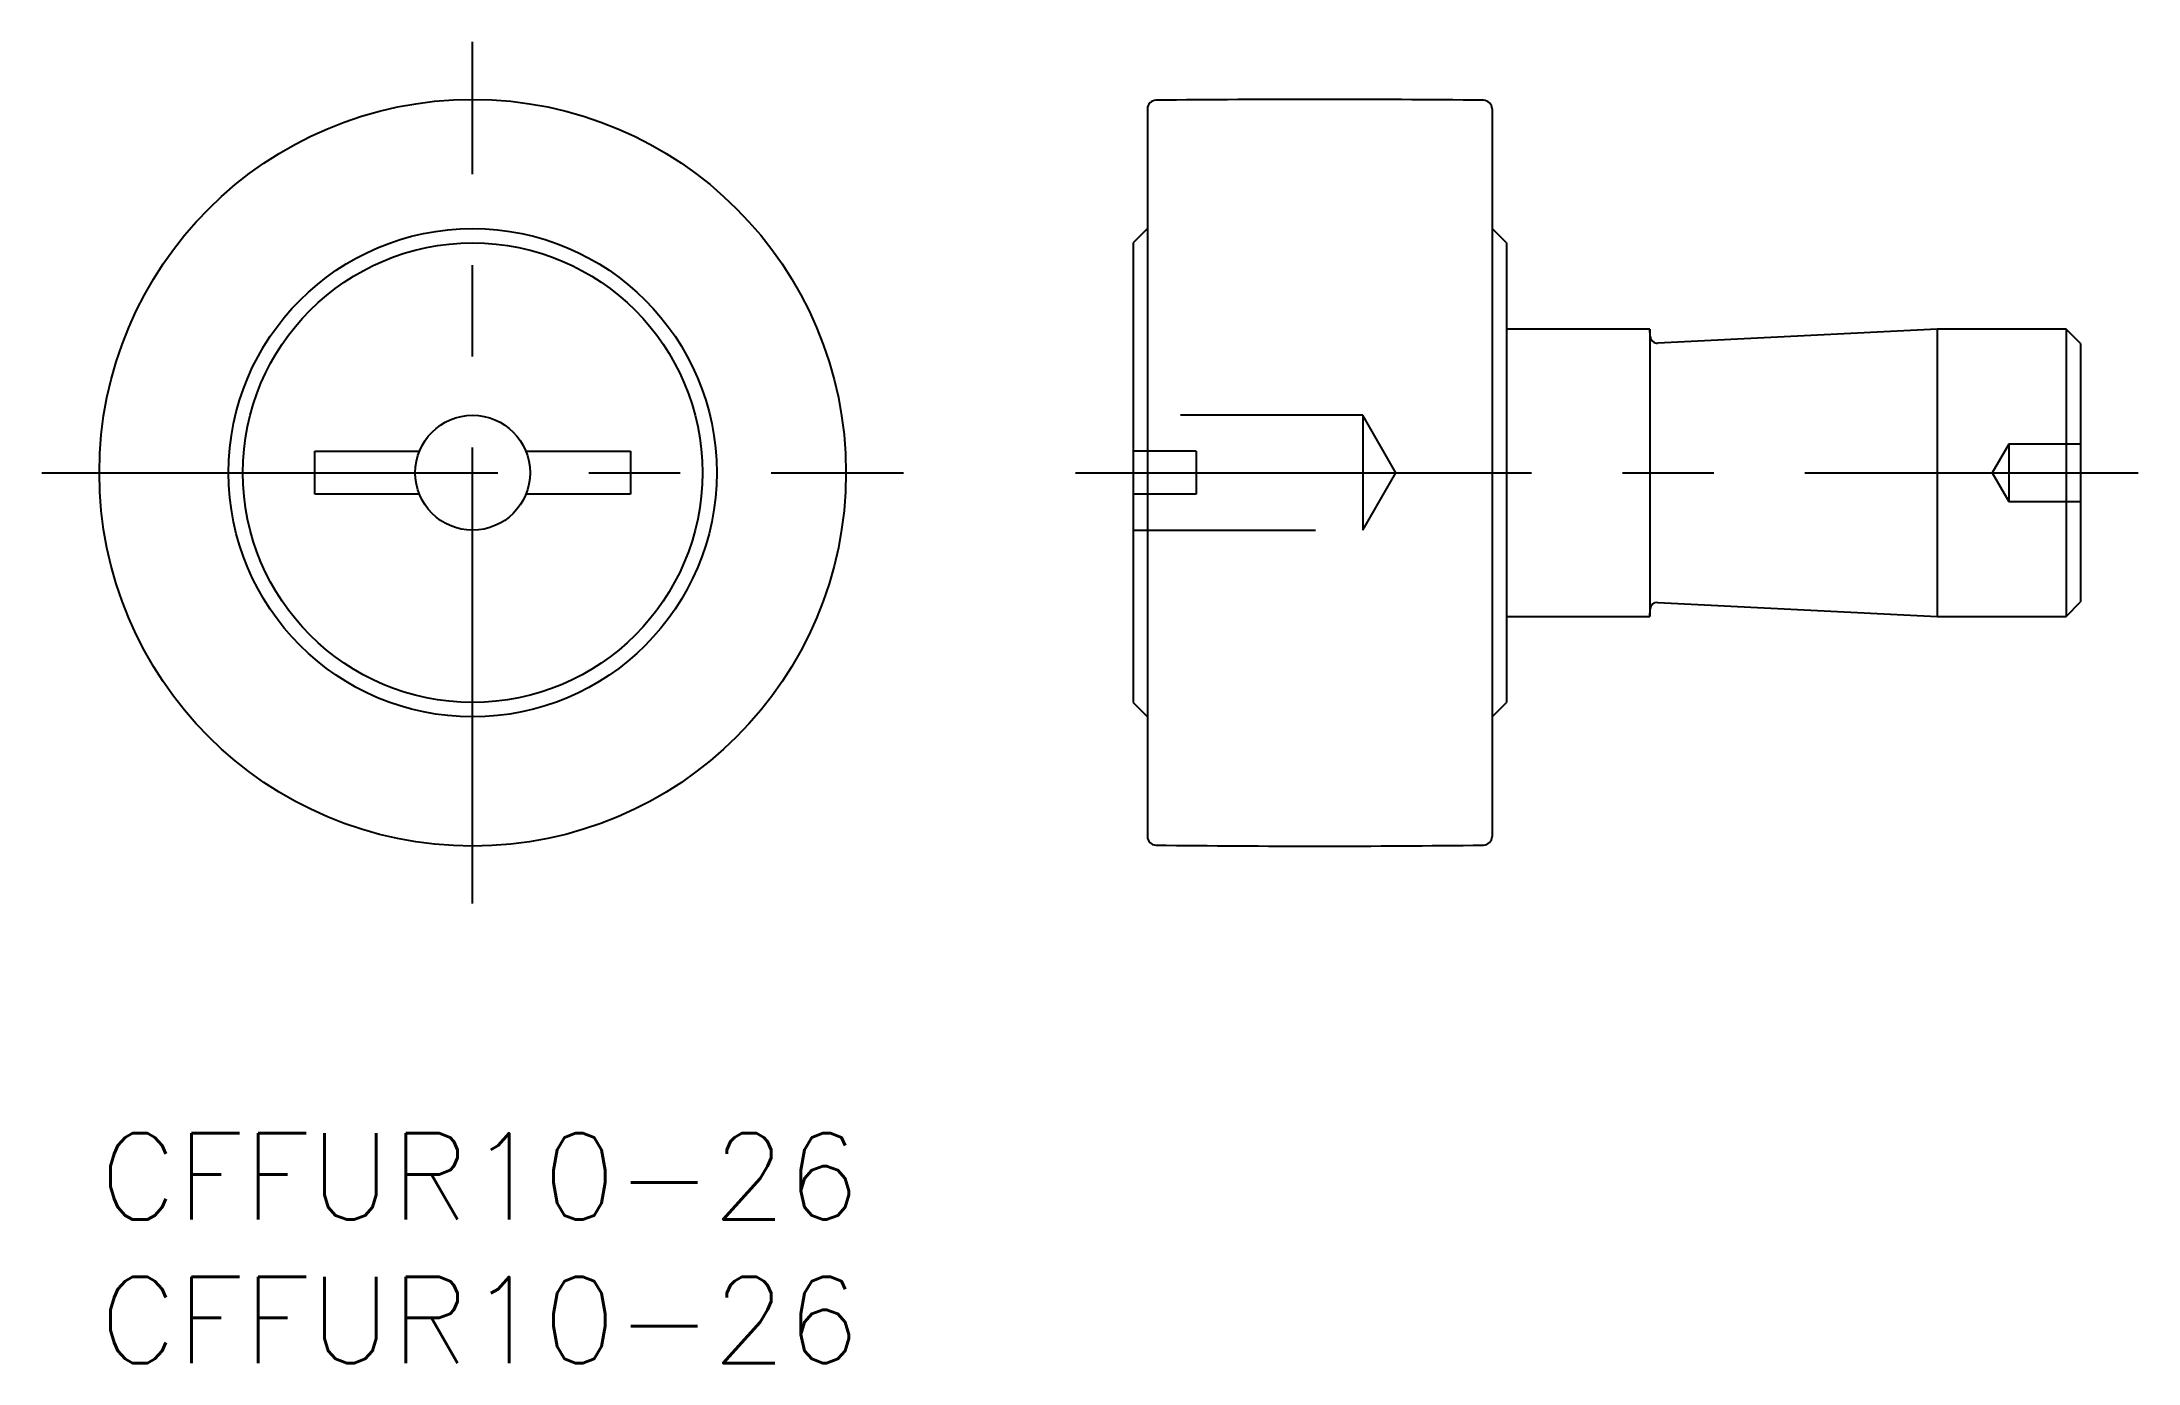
# Model space of a CAD drawing. Extents: x -2 to 71, y -8 to 38.
import ezdxf

# ---------------------------------------------------------------- set-up
doc = ezdxf.new("R2010")
doc.units = 0
doc.header["$LTSCALE"] = 0.5
doc.linetypes.add('CENTER', pattern=[50.8, 31.75, -6.35, 6.35, -6.35])
doc.linetypes.add('DASHED', pattern=[19.05, 12.7, -6.35])
for name, color, linetype in [('MSM_CENTER', 1, 'CENTER'), ('MSM_CONTINUOUS', 7, 'CONTINUOUS'), ('MSM_DASHED', 4, 'DASHED'), ('MSM_PART_NUMBER', 7, 'CONTINUOUS')]:
    doc.layers.add(name, color=color, linetype=linetype)
doc.styles.get("Standard").update_dxf_attribs({"font": 'txt.shx', "height": 1, "bigfont": 'bigfont.shx'})

# ---------------------------------------------------------------- blocks, each defined once
blk = doc.blocks.new('*U15')
at = {"layer": 'MSM_PART_NUMBER'}
blk.add_text('CFFUR10-26', height=3, dxfattribs=at).set_placement((0, -3))
blk = doc.blocks.new('*U16')
at = {"layer": 'MSM_PART_NUMBER'}
blk.add_text('CFFUR10-26', height=3, dxfattribs=at).set_placement((0, -8))

msp = doc.modelspace()

# ---------------------------------------------------------------- linework, layer by layer
at = {"layer": 'MSM_CENTER'}
for p, q in [((13, 8), (13, 38)), ((-2, 23), (28, 23)), ((34, 23), (71, 23))]:
    msp.add_line(p, q, dxfattribs=at)
at = {"layer": 'MSM_CONTINUOUS'}
for p, q in [((36.5, 35.667), (36.5, 10.333)), ((48.5, 35.667), (48.5, 10.333)), ((36.5, 31.5), (36, 31)), ((49, 31), (48.5, 31.5)), ((36, 31), (36, 15)), ((49, 31), (49, 15)), ((54, 28), (49, 28)), ((54.012, 27.751), (54, 28)), ((54, 28), (54, 18)), ((64, 28), (54.275, 27.514)), ((68.5, 28), (64, 28)), ((64, 28), (64, 18)), ((69, 27.5), (68.5, 28)), ((68.5, 28), (68.5, 18)), ((69, 27.5), (69, 18.5)), ((7.5, 22.25), (7.5, 23.75)), ((7.5, 23.75), (11.146, 23.75)), ((14.854, 23.75), (18.5, 23.75)), ((18.5, 23.75), (18.5, 22.25)), ((11.146, 22.25), (7.5, 22.25)), ((18.5, 22.25), (14.854, 22.25)), ((54.275, 18.486), (64, 18)), ((68.5, 18), (69, 18.5)), ((49, 18), (54, 18)), ((54, 18), (54.012, 18.249)), ((64, 18), (68.5, 18)), ((36, 15), (36.5, 14.5)), ((48.5, 14.5), (49, 15))]:
    msp.add_line(p, q, dxfattribs=at)
for radius in [13, 8.5, 8, 2]:
    msp.add_circle((13, 23), radius, dxfattribs=at)
for centre, radius, start, end in [((36.8, 35.667), 0.3, 90.65358, 180), ((42.5, -464), 500, 89.34642, 90.65358), ((48.2, 35.667), 0.3, 0, 89.34788), ((54.262, 27.763), 0.25, 182.86241, 272.86241), ((54.262, 18.237), 0.25, 87.13759, 177.13759), ((36.8, 10.333), 0.3, 180, 269.34642), ((48.2, 10.333), 0.3, 270.65212, 0), ((42.5, 510), 500, 269.34642, 270.65358)]:
    msp.add_arc(centre, radius, start, end, dxfattribs=at)
at = {"layer": 'MSM_DASHED'}
for p, q in [((44, 25), (36, 25)), ((45.155, 23), (44, 25)), ((44, 25), (44, 21)), ((38.2, 23.75), (36, 23.75)), ((38.2, 23.75), (38.2, 22.25)), ((66.5, 24), (65.923, 23)), ((69, 24), (66.5, 24)), ((66.5, 24), (66.5, 22)), ((44, 21), (45.155, 23)), ((65.923, 23), (66.5, 22)), ((38.2, 22.25), (36, 22.25)), ((66.5, 22), (69, 22)), ((36, 21), (44, 21))]:
    msp.add_line(p, q, dxfattribs=at)

# ---------------------------------------------------------------- block references
at = {"layer": 'MSM_CONTINUOUS'}
for name in ['*U15', '*U16']:
    msp.add_blockref(name, (0, 0), dxfattribs=at)

doc.saveas('drawing.dxf')
